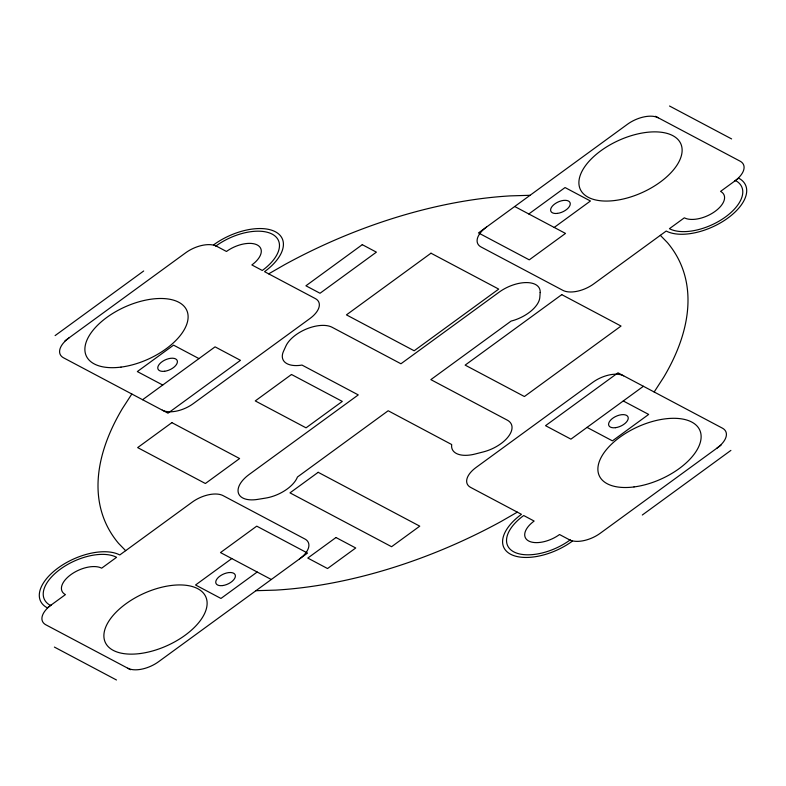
<?xml version="1.0" encoding="UTF-8"?>
<svg xmlns="http://www.w3.org/2000/svg" width="786" height="786" viewBox="0 0 786 786"><rect width="100%" height="100%" fill="white"/><g stroke="black" fill="none" stroke-linecap="round" stroke-linejoin="round"><path stroke-width="1.18" d="M131.832 394.012L122.419 408.543A315.343 163.36 -24.4 0 0 118.578 543.381L125.662 550.672M654.168 391.988L663.581 377.457A315.343 163.36 -24.4 0 0 667.422 242.619L660.338 235.328M55.108 335.593L143.691 270.983M64.983 340.819L185.771 252.728A23.649 12.252 -24.4 0 1 216.592 246.244M142.6 399.72L215.069 346.852L240.467 360.322L167.998 413.181L63.587 357.836A23.649 12.252 -24.4 0 1 69.011 337.892M528.811 213.979L565.046 187.549L590.443 201.01L554.209 227.439M231.791 558.561L195.557 584.99L220.954 598.451L257.189 572.021M643.4 386.28L570.931 439.148L545.533 425.678L618.002 372.819L722.413 428.164A23.649 12.252 -24.4 0 1 716.989 448.108M721.017 445.181L600.229 533.272A23.649 12.252 -24.4 0 1 569.408 539.756M642.309 515.017L730.892 450.407M268.684 273.852L284.768 264.597A315.343 163.36 -24.4 0 1 510.517 195.871L530.059 195.301M517.316 512.148L501.232 521.403A315.343 163.36 -24.4 0 1 275.483 590.129L255.941 590.699M669.525 106.012L731.609 138.925M655.436 116.299L740.088 161.169A23.649 12.252 -24.4 0 1 734.664 181.114M514.702 206.502L565.498 233.422L529.263 259.852L478.468 232.931L627.444 124.276A23.649 12.252 -24.4 0 1 658.255 117.792M623.269 400.968L648.666 414.428L612.432 440.858L587.034 427.397M198.966 358.603L173.568 345.142L137.334 371.572L162.731 385.032M271.298 579.498L220.502 552.578L256.737 526.148L307.532 553.069L158.556 661.724A23.649 12.252 -24.4 0 1 127.745 668.208M130.564 669.701L45.912 624.831A23.649 12.252 -24.4 0 1 51.336 604.886M54.391 647.075L116.475 679.988M216.022 245.939A43.092 22.322 -24.4 0 1 272.182 234.13A43.092 22.322 -24.4 0 1 262.298 270.472L251.864 264.941A23.649 12.252 -24.4 0 0 257.287 244.986A23.649 12.252 -24.4 0 0 226.466 251.471L213.772 244.741A47.298 24.504 -24.4 0 1 275.405 231.772A47.298 24.504 -24.4 0 1 264.558 271.671L315.353 298.592A23.649 12.252 -24.4 0 1 309.93 318.536L193.169 403.699A23.649 12.252 -24.4 0 1 162.348 410.184M735.47 180.525A43.092 22.322 -24.4 0 1 725.596 216.877A43.092 22.322 -24.4 0 1 669.436 228.687L684.341 217.82A23.649 12.252 -24.4 0 0 715.152 211.336A23.649 12.252 -24.4 0 0 720.575 191.391L738.693 178.176A47.298 24.504 -24.4 0 1 727.856 218.066A47.298 24.504 -24.4 0 1 666.223 231.035L593.744 283.893A23.649 12.252 -24.4 0 1 562.933 290.378L481.101 247.001A23.649 12.252 -24.4 0 1 486.524 227.056M569.978 540.061A43.092 22.322 -24.4 0 1 513.818 551.87A43.092 22.322 -24.4 0 1 523.702 515.528L534.136 521.059A23.649 12.252 -24.4 0 0 528.713 541.014A23.649 12.252 -24.4 0 0 559.534 534.529L572.228 541.259A47.298 24.504 -24.4 0 1 510.595 554.228A47.298 24.504 -24.4 0 1 521.442 514.329L470.647 487.408A23.649 12.252 -24.4 0 1 476.07 467.464L592.831 382.301A23.649 12.252 -24.4 0 1 623.652 375.816M50.53 605.475A43.092 22.322 -24.4 0 1 60.404 569.123A43.092 22.322 -24.4 0 1 116.564 557.313L101.659 568.18A23.649 12.252 -24.4 0 0 70.848 574.664A23.649 12.252 -24.4 0 0 65.425 594.609L47.307 607.824A47.298 24.504 -24.4 0 1 58.144 567.934A47.298 24.504 -24.4 0 1 119.777 554.965L192.256 502.107A23.649 12.252 -24.4 0 1 223.067 495.622L304.899 539A23.649 12.252 -24.4 0 1 299.476 558.944M540.169 292.53L539.825 297.383A27.854 14.433 -24.4 0 1 512.649 320.668L511.155 321.052L430.856 379.628L507.324 420.166A27.854 14.433 -24.4 0 1 508.493 436.417A27.854 14.433 -24.4 0 1 483.488 451.871L475.157 454.013A27.854 14.433 -24.4 0 1 451.714 444.552L388.176 410.754L297.442 477.014A27.854 14.433 -24.4 0 1 265.707 498.078L257.602 499.395A27.854 14.433 -24.4 0 1 238.463 493.235A27.854 14.433 -24.4 0 1 249.152 474.489L358.269 394.906L301.981 365.068L300.537 365.294A27.854 14.433 -24.4 0 1 283.491 351.322L285.898 346.036A27.854 14.433 -24.4 0 1 306.776 328.853A27.854 14.433 -24.4 0 1 332.095 327.271L400.939 363.771L499.189 292.117A27.854 14.433 -24.4 0 1 526.669 282.577A27.854 14.433 -24.4 0 1 540.169 292.53M362.287 244.672L305.921 285.79L320.03 293.266L376.396 252.149L362.287 244.672M171.879 422.642L137.658 447.607L205.382 483.508L239.602 458.543L171.879 422.642M430.993 253.2L346.439 314.872L414.163 350.772L498.717 289.101L430.993 253.2M291.498 374.49L255.263 400.919L306.049 427.839L342.293 401.41L291.498 374.49M318.183 472.307L289.995 492.861L391.585 546.712L419.763 526.158L318.183 472.307M561.774 294.642L465.145 365.117L524.4 396.527L621.028 326.052L561.774 294.642M335.976 537.516L307.788 558.07L327.536 568.543L355.724 547.989L335.976 537.516M164.638 371.267A10.513 5.443 -24.4 0 0 177.184 360.509A10.513 5.443 -24.4 0 0 160.943 362.592A10.513 5.443 -24.4 0 0 164.638 371.267M120.995 367.111A55.187 28.591 -24.4 0 0 186.891 310.617A55.187 28.591 -24.4 0 0 101.6 321.543A55.187 28.591 -24.4 0 0 120.995 367.111M557.48 213.389A10.513 5.443 -24.4 0 0 570.037 202.631A10.513 5.443 -24.4 0 0 553.786 204.714A10.513 5.443 -24.4 0 0 557.48 213.389M614.996 200.489A55.187 28.591 -24.4 0 0 680.902 143.985A55.187 28.591 -24.4 0 0 595.611 154.921A55.187 28.591 -24.4 0 0 614.996 200.489M615.458 427.692A10.513 5.443 -24.4 0 0 628.014 416.934A10.513 5.443 -24.4 0 0 611.763 419.017A10.513 5.443 -24.4 0 0 615.458 427.692M634.007 486.937A55.187 28.591 -24.4 0 0 699.904 430.433A55.187 28.591 -24.4 0 0 614.613 441.359A55.187 28.591 -24.4 0 0 634.007 486.937M222.615 585.57A10.513 5.443 -24.4 0 0 235.161 574.812A10.513 5.443 -24.4 0 0 218.921 576.895A10.513 5.443 -24.4 0 0 222.615 585.57M139.996 653.559A55.187 28.591 -24.4 0 0 205.893 597.055A55.187 28.591 -24.4 0 0 120.602 607.991A55.187 28.591 -24.4 0 0 139.996 653.559"/></g></svg>
